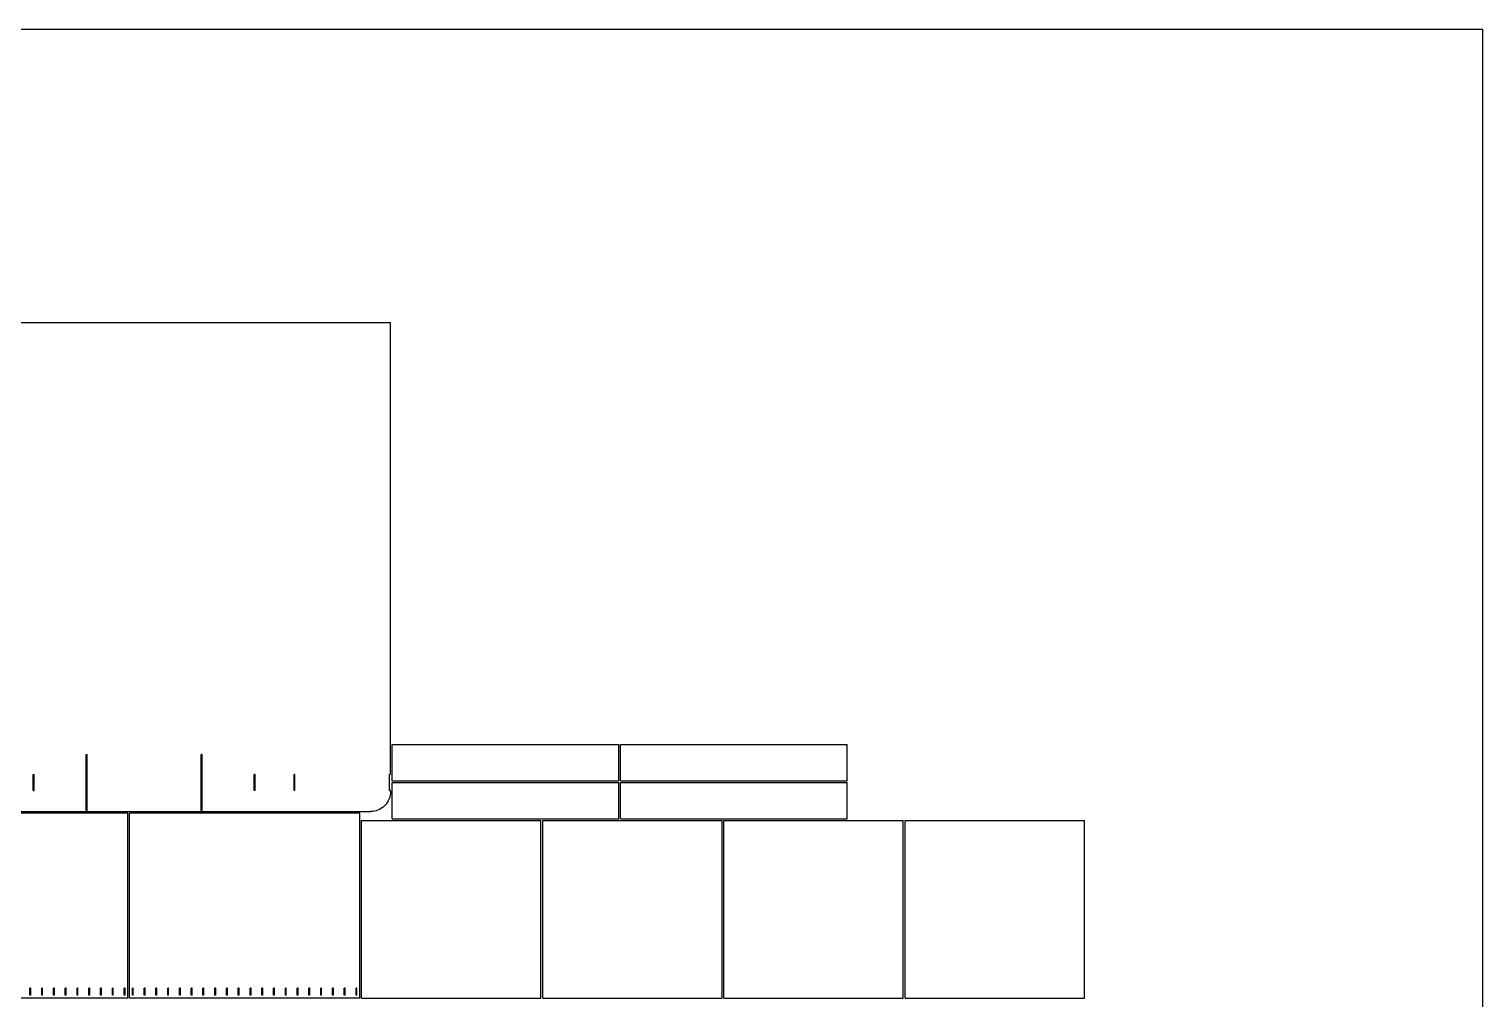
# Model space of a CAD drawing. Header units: millimetres. Extents: x 0 to 2000, y 0 to 1000.
# Drawn here: x 1198 to 2000, y 464 to 1000 of the extents above; entities that cross this region are included whole.
import ezdxf

# ---------------------------------------------------------------- set-up
doc = ezdxf.new("R2010")
doc.units = ezdxf.units.MM
doc.layers.add('View', color=7, linetype='CONTINUOUS')

msp = doc.modelspace()

# ---------------------------------------------------------------- linework, layer by layer
at = {"layer": 'View'}
for p, q in [((0, 1000), (2000, 1000)), ((2000, 0), (2000, 1000)), ((1398, 585), (1398, 605)), ((1398, 605), (1523, 605)), ((1523, 585), (1523, 605)), ((1524, 585), (1524, 605)), ((1524, 605), (1649, 605)), ((1649, 585), (1649, 605)), ((1398, 585), (1523, 585)), ((1398, 564), (1398, 584)), ((1398, 584), (1523, 584)), ((1523, 564), (1523, 584)), ((1524, 585), (1649, 585)), ((1524, 564), (1524, 584)), ((1524, 584), (1649, 584)), ((1649, 564), (1649, 584)), ((1252, 567), (1125, 567)), ((1252, 465), (1252, 567)), ((1253, 465), (1253, 567)), ((1380, 567), (1253, 567)), ((1380, 465), (1380, 567)), ((1381, 465), (1381, 563)), ((1381, 563), (1480, 563)), ((1398, 564), (1523, 564)), ((1480, 465), (1480, 563)), ((1481, 465), (1481, 563)), ((1481, 563), (1580, 563)), ((1524, 564), (1649, 564)), ((1580, 465), (1580, 563)), ((1581, 465), (1581, 563)), ((1581, 563), (1680, 563)), ((1680, 465), (1680, 563)), ((1681, 465), (1681, 563)), ((1681, 563), (1780, 563)), ((1780, 465), (1780, 563)), ((1198.5, 470.5), (1198, 470.5)), ((1198, 466.5), (1198, 470.5)), ((1198.5, 466.5), (1198, 466.5)), ((1198.5, 466.5), (1198.5, 470.5)), ((1205, 470.5), (1204.5, 470.5)), ((1204.5, 466.5), (1204.5, 470.5)), ((1205, 466.5), (1204.5, 466.5)), ((1205, 466.5), (1205, 470.5)), ((1211.5, 470.5), (1211, 470.5)), ((1211, 466.5), (1211, 470.5)), ((1211.5, 466.5), (1211, 466.5)), ((1211.5, 466.5), (1211.5, 470.5)), ((1218, 470.5), (1217.5, 470.5)), ((1217.5, 466.5), (1217.5, 470.5)), ((1218, 466.5), (1217.5, 466.5)), ((1218, 466.5), (1218, 470.5)), ((1224.5, 470.5), (1224, 470.5)), ((1224, 466.5), (1224, 470.5)), ((1224.5, 466.5), (1224, 466.5)), ((1224.5, 466.5), (1224.5, 470.5)), ((1231, 470.5), (1230.5, 470.5)), ((1230.5, 466.5), (1230.5, 470.5)), ((1231, 466.5), (1230.5, 466.5)), ((1231, 466.5), (1231, 470.5)), ((1237.5, 470.5), (1237, 470.5)), ((1237, 466.5), (1237, 470.5)), ((1237.5, 466.5), (1237, 466.5)), ((1237.5, 466.5), (1237.5, 470.5)), ((1244, 470.5), (1243.5, 470.5)), ((1243.5, 466.5), (1243.5, 470.5)), ((1244, 466.5), (1243.5, 466.5)), ((1244, 466.5), (1244, 470.5)), ((1250.5, 470.5), (1250, 470.5)), ((1250, 466.5), (1250, 470.5)), ((1250.5, 466.5), (1250, 466.5)), ((1250.5, 466.5), (1250.5, 470.5)), ((1255, 470.5), (1254.5, 470.5)), ((1254.5, 466.5), (1254.5, 470.5)), ((1255, 466.5), (1254.5, 466.5)), ((1255, 466.5), (1255, 470.5)), ((1261.5, 470.5), (1261, 470.5)), ((1261, 466.5), (1261, 470.5)), ((1261.5, 466.5), (1261, 466.5)), ((1261.5, 466.5), (1261.5, 470.5)), ((1268, 470.5), (1267.5, 470.5)), ((1267.5, 466.5), (1267.5, 470.5)), ((1268, 466.5), (1267.5, 466.5)), ((1268, 466.5), (1268, 470.5)), ((1274.5, 470.5), (1274, 470.5)), ((1274, 466.5), (1274, 470.5)), ((1274.5, 466.5), (1274, 466.5)), ((1274.5, 466.5), (1274.5, 470.5)), ((1281, 470.5), (1280.5, 470.5)), ((1280.5, 466.5), (1280.5, 470.5)), ((1281, 466.5), (1280.5, 466.5)), ((1281, 466.5), (1281, 470.5)), ((1287.5, 470.5), (1287, 470.5)), ((1287, 466.5), (1287, 470.5)), ((1287.5, 466.5), (1287, 466.5)), ((1287.5, 466.5), (1287.5, 470.5)), ((1294, 470.5), (1293.5, 470.5)), ((1293.5, 466.5), (1293.5, 470.5)), ((1294, 466.5), (1293.5, 466.5)), ((1294, 466.5), (1294, 470.5)), ((1300.5, 470.5), (1300, 470.5)), ((1300, 466.5), (1300, 470.5)), ((1300.5, 466.5), (1300, 466.5)), ((1300.5, 466.5), (1300.5, 470.5)), ((1307, 470.5), (1306.5, 470.5)), ((1306.5, 466.5), (1306.5, 470.5)), ((1307, 466.5), (1306.5, 466.5)), ((1307, 466.5), (1307, 470.5)), ((1313.5, 470.5), (1313, 470.5)), ((1313, 466.5), (1313, 470.5)), ((1313.5, 466.5), (1313, 466.5)), ((1313.5, 466.5), (1313.5, 470.5)), ((1320, 470.5), (1319.5, 470.5)), ((1319.5, 466.5), (1319.5, 470.5)), ((1320, 466.5), (1319.5, 466.5)), ((1320, 466.5), (1320, 470.5)), ((1326.5, 470.5), (1326, 470.5)), ((1326, 466.5), (1326, 470.5)), ((1326.5, 466.5), (1326, 466.5)), ((1326.5, 466.5), (1326.5, 470.5)), ((1333, 470.5), (1332.5, 470.5)), ((1332.5, 466.5), (1332.5, 470.5)), ((1333, 466.5), (1332.5, 466.5)), ((1333, 466.5), (1333, 470.5)), ((1339.5, 470.5), (1339, 470.5)), ((1339, 466.5), (1339, 470.5)), ((1339.5, 466.5), (1339, 466.5)), ((1339.5, 466.5), (1339.5, 470.5)), ((1346, 470.5), (1345.5, 470.5)), ((1345.5, 466.5), (1345.5, 470.5)), ((1346, 466.5), (1345.5, 466.5)), ((1346, 466.5), (1346, 470.5)), ((1352.5, 470.5), (1352, 470.5)), ((1352, 466.5), (1352, 470.5)), ((1352.5, 466.5), (1352, 466.5)), ((1352.5, 466.5), (1352.5, 470.5)), ((1359, 470.5), (1358.5, 470.5)), ((1358.5, 466.5), (1358.5, 470.5)), ((1359, 466.5), (1358.5, 466.5)), ((1359, 466.5), (1359, 470.5)), ((1365.5, 470.5), (1365, 470.5)), ((1365, 466.5), (1365, 470.5)), ((1365.5, 466.5), (1365, 466.5)), ((1365.5, 466.5), (1365.5, 470.5)), ((1372, 470.5), (1371.5, 470.5)), ((1371.5, 466.5), (1371.5, 470.5)), ((1372, 466.5), (1371.5, 466.5)), ((1372, 466.5), (1372, 470.5)), ((1378.5, 470.5), (1378, 470.5)), ((1378, 466.5), (1378, 470.5)), ((1378.5, 466.5), (1378, 466.5)), ((1378.5, 466.5), (1378.5, 470.5)), ((1252, 465), (1125, 465)), ((1380, 465), (1253, 465)), ((1381, 465), (1480, 465)), ((1481, 465), (1580, 465)), ((1581, 465), (1680, 465)), ((1681, 465), (1780, 465))]:
    msp.add_line(p, q, dxfattribs=at)
for points in [[(1125, 838), (1397, 838)], [(1397, 588.5), (1397, 838)], [(1229, 568.5), (1229, 599.5)], [(1229, 599.5), (1229.5, 599.5)], [(1229.5, 568.5), (1229.5, 599.5)], [(1293, 599.5), (1292.5, 599.5)], [(1292.5, 568.5), (1292.5, 599.5)], [(1293, 568.5), (1293, 599.5)], [(1199.75, 579.5), (1199.75, 588.5)], [(1199.75, 588.5), (1200.25, 588.5)], [(1200.25, 579.5), (1200.25, 588.5)], [(1322.25, 588.5), (1321.75, 588.5)], [(1321.75, 579.5), (1321.75, 588.5)], [(1322.25, 579.5), (1322.25, 588.5)], [(1344.25, 588.5), (1343.75, 588.5)], [(1343.75, 579.5), (1343.75, 588.5)], [(1344.25, 579.5), (1344.25, 588.5)], [(1397, 588.5), (1396.5, 588.5)], [(1396.5, 579.5), (1396.5, 588.5)], [(1199.75, 579.5), (1200.25, 579.5)], [(1322.25, 579.5), (1321.75, 579.5)], [(1344.25, 579.5), (1343.75, 579.5)], [(1397, 579.5), (1396.5, 579.5)], [(1397, 579), (1397, 579.5)], [(1136, 568), (1386, 568)], [(1229, 568.5), (1229.5, 568.5)], [(1293, 568.5), (1292.5, 568.5)]]:
    msp.add_open_spline(points, degree=1, dxfattribs=at)
msp.add_open_spline([(1397, 579), (1397, 577.705), (1396.77, 576.306), (1396.23, 574.951), (1395.69, 573.596), (1394.85, 572.295), (1393.78, 571.222), (1392.71, 570.145), (1391.4, 569.306), (1390.05, 568.772), (1388.69, 568.234), (1387.29, 567.998), (1386, 568)], degree=3, knots=[4.71239, 4.71239, 4.71239, 4.71239, 5.10509, 5.10509, 5.10509, 5.49779, 5.49779, 5.49779, 5.89049, 5.89049, 5.89049, 6.28319, 6.28319, 6.28319, 6.28319], dxfattribs=at)

doc.saveas('drawing.dxf')
